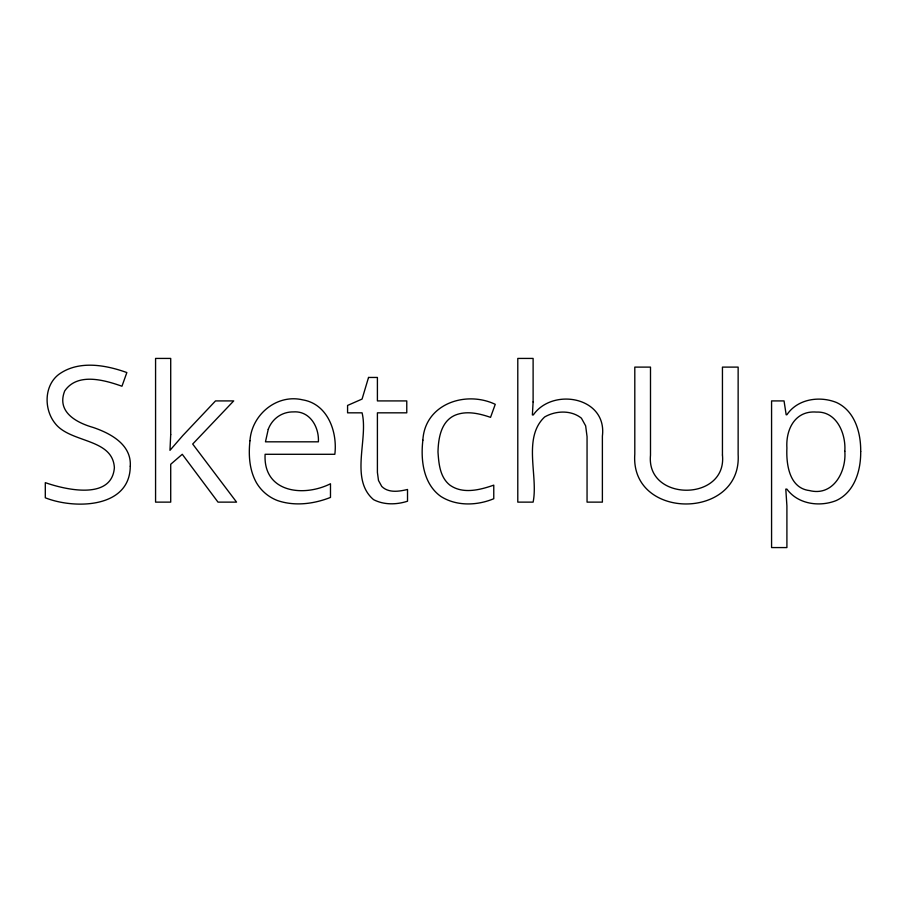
<?xml version="1.0" encoding="UTF-8"?>
<svg xmlns="http://www.w3.org/2000/svg" width="906" height="906" viewBox="0 0 906 906"><rect width="100%" height="100%" fill="white"/><g stroke="black" fill="none" stroke-linecap="round" stroke-linejoin="round"><path stroke-width="1.36" d="M170.713 434.62L169.977 450.327L182.819 435.548L215.515 400.916L233.703 400.916L192.695 444.042L236.568 502.128L218.006 502.128L182.265 454.291L170.713 464.268L170.713 502.128L155.572 502.128L155.572 358.425L170.713 358.425L170.713 434.62M533.113 401.924L532.377 414.948L533.306 414.948C552.581 387.19 607.337 396.851 602.388 436.103L602.388 502.128L587.054 502.128L587.054 436.658L585.65 425.843L581.414 418.187C571.199 409.92 555.695 410.565 544.642 416.975C522.377 437.858 538.47 476.16 533.113 502.128L517.79 502.128L517.79 358.425L533.113 358.425L533.113 401.924M860.7 451.426C860.96 470.237 854.698 492.037 836.272 500.542C819.647 507.213 797.948 504.268 786.906 489.115L785.796 489.115L786.906 505.922L786.906 547.575L771.572 547.575L771.572 400.916L784.041 400.916L786.17 414.767L786.906 414.767C797.552 398.844 819.647 395.695 836.498 402.502C854.868 410.95 860.938 432.74 860.7 451.426M249.965 440.746C248.403 455.005 249.32 470.078 256.489 482.819A41.676 41.676 0 0 0 277.53 500.565C294.756 506.443 313.827 503.985 330.486 497.428L330.486 483.759C303.012 497.519 263.034 492.298 265.107 454.291L334.835 454.291C337.598 431.788 327.689 403.917 302.661 399.852C276.67 393.68 251.63 414.801 249.965 440.746M422.864 440.191C420.543 460.078 423.272 483.815 440.78 496.397C456.465 506.397 477.054 505.695 493.77 498.719L493.77 485.14C479.965 489.965 462.626 494.427 449.704 484.982C439.886 477.02 438.776 463.668 437.994 451.981C438.323 438.278 441.018 421.12 455.344 415.095C466.783 410.52 479.353 413.521 490.542 417.349L495.254 404.325C465.684 390.26 424.835 403.917 422.864 440.191M722.444 455.027C727.246 501.89 645.933 501.947 650.497 455.22L650.497 367.111L634.8 367.111L634.8 454.11C629.919 520.746 742.025 520.304 738.141 454.472L738.141 367.111L722.444 367.111L722.444 455.027M130.271 466.205C129.954 508.674 73.975 509.229 45.3 497.79L45.3 482.649C65.277 489.636 111.778 500.588 114.383 467.689C112.638 437.994 70.317 443.249 55.085 423.351C43.884 409.455 43.884 385.786 58.788 374.405C78.562 360.09 105.47 364.846 126.851 372.559L121.959 386.228C104.326 379.999 77.44 372.287 64.7 390.962C56.466 411.72 75.991 422.513 93.046 427.417C110.566 433.351 131.642 444.563 130.271 466.205M844.811 451.245C846.532 471.641 833.226 496.59 809.522 490.576C789.273 488.187 786.136 464.348 786.906 448.017C785.706 429.138 795.298 410.327 816.465 412.083C836.827 411.188 846.079 433.985 844.811 451.245M268.244 429.308L265.469 441.822L318.391 441.822C319.206 427.156 309.977 410.724 293.453 411.902C282.015 411.743 272.23 418.629 268.244 429.308M368.538 377.451L362.072 399.07L347.576 405.435L347.576 412.83L362.072 412.83C368.538 438.934 349.535 479.24 373.544 499.625C383.906 505.061 396.556 504.778 407.519 501.211L407.519 489.478C399.025 491.482 388.583 493.215 381.743 486.431L378.493 480.474L377.406 472.4L377.406 412.83L406.771 412.83L406.771 400.916L377.406 400.916L377.406 377.451L368.538 377.451"/></g></svg>
